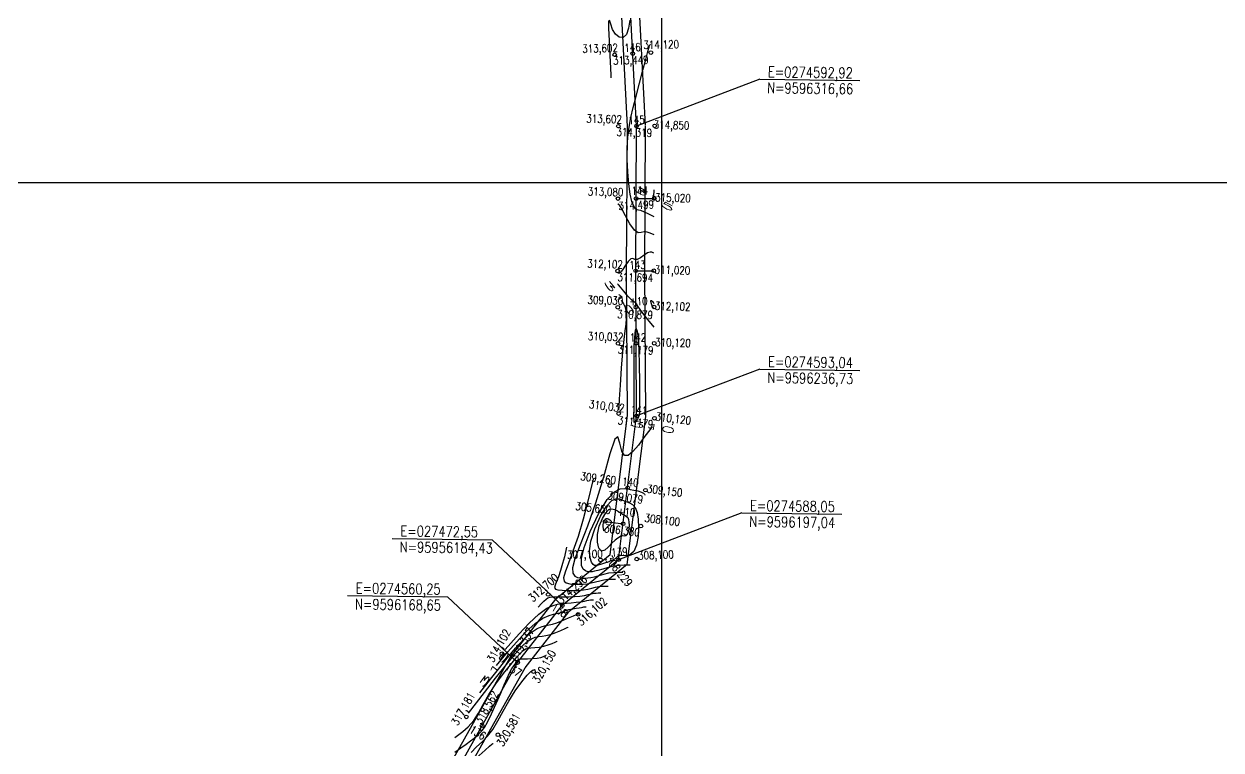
# Model space of a CAD drawing. Header units: millimetres. Extents: x 276147 to 291056, y 9594849 to 9609891.
# Drawn here: x 282709.2 to 283039.3, y 9607336.4 to 9607536.7 of the extents above; entities that cross this region are included whole.
import ezdxf
from ezdxf.enums import TextEntityAlignment as Align

# ---------------------------------------------------------------- set-up
doc = ezdxf.new("R2010")
doc.units = ezdxf.units.MM
doc.header["$LTSCALE"] = 10
doc.linetypes.add('CONTINUO', pattern=[0])
for name, color, linetype in [('Curvas mestras', 30, 'Continuous'), ('Curvas simples', 9, 'Continuous'), ('Curvas texto', 2, 'Continuous'), ('LINHA02', 8, 'Continuous'), ('TEXTO-PAPEL', 7, 'Continuous'), ('TEXTO02', 3, 'Continuous'), ('Top_malha_coord', 8, 'Continuous')]:
    doc.layers.add(name, color=color, linetype=linetype)
doc.styles.add('ROMANS', font='romans.shx', dxfattribs={"width": 0.8, "height": 4})
doc.styles.add('SIMPLEX', font='simplex', dxfattribs={"height": 0.2})

# ---------------------------------------------------------------- blocks, each defined once
blk = doc.blocks.new('Curvas')
at = {"layer": 'Curvas mestras', "linetype": 'CONTINUO'}
for points in [[(274597.850647, 9596295.579907, 315), (274597.805672, 9596295.628875, 315), (274597.771652, 9596295.716489, 315), (274597.76112, 9596295.858865, 315), (274597.772316, 9596296.081144, 315), (274597.799906, 9596296.410727, 315), (274597.837894, 9596296.851955, 315), (274597.877634, 9596297.316939, 315), (274597.909817, 9596297.69473, 315), (274597.927621, 9596297.903878, 315), (274597.934181, 9596297.980933, 315), (274597.935118, 9596297.991941, 315)], [(274588.833619, 9596267.585438, 310), (274589.471893, 9596266.61487, 310), (274589.987329, 9596265.426123, 310), (274590.220706, 9596264.074868, 310), (274590.209136, 9596262.577917, 310), (274590.03881, 9596260.942367, 310), (274589.785099, 9596259.104217, 310), (274589.480075, 9596256.715063, 310), (274589.14499, 9596253.355402, 310), (274588.80464, 9596248.865276, 310), (274588.497999, 9596244.122895, 310), (274588.267587, 9596240.266014, 310), (274588.14224, 9596238.130358, 310), (274588.09606, 9596237.343537, 310), (274588.089463, 9596237.231134, 310)], [(274597.425173, 9596232.607154, 310), (274597.054718, 9596232.309317, 310), (274596.300228, 9596231.389283, 310), (274595.071312, 9596229.676149, 310), (274593.562889, 9596227.613678, 310), (274592.041205, 9596225.799303, 310), (274590.730699, 9596224.7597, 310), (274589.688578, 9596224.738514, 310), (274588.930243, 9596225.908637, 310), (274588.417682, 9596228.109367, 310), (274587.899239, 9596229.845641, 310), (274587.069847, 9596229.288804, 310), (274585.701743, 9596225.203269, 310), (274583.876376, 9596218.725714, 310), (274581.7525, 9596211.585883, 310), (274579.520942, 9596205.244772, 310), (274577.500825, 9596200.088377, 310), (274576.043342, 9596196.233948, 310), (274575.404562, 9596193.718763, 310), (274575.460039, 9596192.260215, 310), (274575.990199, 9596191.49573, 310), (274576.791857, 9596191.106906, 310), (274577.727394, 9596190.952038, 310), (274578.675579, 9596190.933593, 310), (274579.55513, 9596190.975997, 310), (274580.444558, 9596191.091493, 310), (274581.46232, 9596191.314281, 310), (274582.688462, 9596191.65536, 310), (274584.049367, 9596192.032913, 310), (274585.433006, 9596192.341926, 310), (274586.728318, 9596192.504905, 310), (274587.828129, 9596192.554468, 310), (274588.626239, 9596192.550756, 310), (274589.056805, 9596192.543507, 310), (274589.215435, 9596192.540836, 310), (274589.238096, 9596192.540455, 310)], [(274554.454798, 9596166.790648, 315), (274555.738883, 9596168.384692, 315), (274557.563197, 9596170.565181, 315), (274559.927217, 9596173.270795, 315), (274562.549755, 9596176.058153, 315), (274565.079459, 9596178.388359, 315), (274567.221441, 9596179.859811, 315), (274568.906667, 9596180.620086, 315), (274570.122571, 9596180.954059, 315), (274570.89713, 9596181.114537, 315), (274571.420505, 9596181.226069, 315), (274571.923405, 9596181.381137, 315), (274572.591084, 9596181.643749, 315), (274573.426975, 9596181.964013, 315), (274574.389061, 9596182.263567, 315), (274575.421572, 9596182.482161, 315), (274576.413749, 9596182.632021, 315), (274577.241082, 9596182.743489, 315), (274577.814993, 9596182.840556, 315), (274578.190627, 9596182.921809, 315), (274578.459058, 9596182.979482, 315), (274578.692987, 9596183.008916, 315), (274578.891609, 9596183.017867, 315), (274579.035745, 9596183.017197, 315), (274579.113504, 9596183.015887, 315), (274579.142152, 9596183.015405, 315), (274579.146244, 9596183.015336, 315)], [(274547.438867, 9596142.850508, 320), (274548.946041, 9596144.360898, 320), (274550.458627, 9596145.804203, 320), (274551.960646, 9596147.34955, 320), (274553.40997, 9596149.205577, 320), (274554.793175, 9596151.517397, 320), (274556.211635, 9596154.176038, 320), (274557.795429, 9596157.009006, 320), (274559.602894, 9596159.819479, 320), (274561.405401, 9596162.313331, 320), (274562.902582, 9596164.17211, 320), (274563.873118, 9596165.184049, 320), (274564.411886, 9596165.564118, 320), (274564.692815, 9596165.633975, 320), (274564.863949, 9596165.660306, 320), (274564.969797, 9596165.689917, 320), (274565.02898, 9596165.714647, 320), (274565.058578, 9596165.728417, 320), (274565.069482, 9596165.73349, 320), (274565.07104, 9596165.734214, 320)]]:
    blk.add_polyline3d(points, dxfattribs=at)
at = {"layer": 'Curvas simples', "linetype": 'CONTINUO'}
for points in [[(274591.181736, 9596344.834968, 313), (274590.844105, 9596342.595397, 313), (274590.252033, 9596340.866295, 313), (274589.324357, 9596340.057008, 313), (274588.231158, 9596340.125354, 313), (274587.205328, 9596340.916265, 313), (274586.431366, 9596342.228428, 313), (274585.900193, 9596343.675534, 313), (274585.554331, 9596344.825024, 313)], [(274585.262324, 9596344.631247, 313), (274585.302538, 9596342.602058, 313), (274585.45234, 9596339.091207, 313), (274585.651496, 9596335.028679, 313), (274585.828168, 9596331.597416, 313), (274585.92773, 9596329.682416, 313), (274585.964411, 9596328.97689, 313), (274585.969651, 9596328.8761, 313)], [(274597.890105, 9596290.55583, 314), (274596.278397, 9596291.378347, 314), (274595.193286, 9596291.890612, 314), (274594.212827, 9596292.270313, 314), (274593.550083, 9596292.404473, 314), (274593.112522, 9596292.481276, 314), (274592.731216, 9596292.764198, 314), (274592.276402, 9596293.493531, 314), (274591.774995, 9596294.816838, 314), (274591.293078, 9596296.858501, 314), (274590.890647, 9596299.661516, 314), (274590.603356, 9596302.943336, 314), (274590.46077, 9596306.340031, 314), (274590.485517, 9596309.552655, 314), (274590.672472, 9596312.542219, 314), (274591.009568, 9596315.33472, 314), (274591.488947, 9596317.995589, 314), (274592.119578, 9596320.747986, 314), (274592.914635, 9596323.854502, 314), (274593.856294, 9596327.430871, 314), (274594.80274, 9596331.005395, 314), (274595.581158, 9596333.959515, 314), (274596.066581, 9596335.839968, 314), (274596.325436, 9596336.854671, 314), (274596.471999, 9596337.376837, 314), (274596.598954, 9596337.720006, 314), (274596.71262, 9596337.959035, 314), (274596.79773, 9596338.109108, 314), (274596.843992, 9596338.186978, 314), (274596.861036, 9596338.215666, 314), (274596.863471, 9596338.219765, 314)], [(274597.857855, 9596285.57233, 313), (274596.77657, 9596286.108844, 313), (274595.982659, 9596286.379277, 313), (274595.133257, 9596286.441749, 313), (274594.317084, 9596286.23519, 313), (274593.45849, 9596286.194382, 313), (274592.440728, 9596286.878067, 313), (274591.208746, 9596288.619136, 313), (274589.954256, 9596290.847064, 313), (274588.930662, 9596292.765479, 313), (274588.32403, 9596293.775146, 313), (274588.051067, 9596294.065402, 313), (274587.961143, 9596294.022725, 313), (274587.926934, 9596293.966205, 313), (274587.91433, 9596293.945382, 313), (274587.91253, 9596293.942407, 313)], [(274597.825605, 9596280.58883, 312), (274597.274743, 9596280.839342, 312), (274596.772032, 9596280.867943, 312), (274596.053686, 9596280.613185, 312), (274595.124059, 9596279.984498, 312), (274594.124243, 9596279.256204, 312), (274593.229518, 9596278.793853, 312), (274592.56059, 9596278.826011, 312), (274592.01988, 9596279.033325, 312), (274591.455236, 9596278.959463, 312), (274590.76105, 9596278.287211, 312), (274590.017876, 9596277.255838, 312), (274589.352813, 9596276.24373, 312), (274588.862888, 9596275.552384, 312), (274588.524849, 9596275.175729, 312), (274588.285373, 9596275.0308, 312), (274588.100107, 9596275.037117, 312), (274587.960568, 9596275.124117, 312), (274587.867245, 9596275.223722, 312), (274587.817948, 9596275.28228, 312), (274587.799786, 9596275.303854, 312), (274587.797191, 9596275.306936, 312)], [(274597.896696, 9596260.144516, 311), (274596.183659, 9596262.235851, 311), (274595.040602, 9596263.665238, 311), (274594.028374, 9596264.999564, 311), (274593.386882, 9596265.955979, 311), (274593.044888, 9596266.539188, 311), (274592.853363, 9596266.825786, 311), (274592.663038, 9596266.928199, 311), (274592.323686, 9596267.102186, 311), (274591.684836, 9596267.639338, 311), (274590.674129, 9596268.712975, 311), (274589.531633, 9596270.023331, 311), (274588.575527, 9596271.152369, 311), (274588.042928, 9596271.785022, 311), (274587.846707, 9596272.018104, 311), (274587.818676, 9596272.051402, 311)], [(274597.863397, 9596265.18942, 312), (274597.699885, 9596265.397545, 312), (274597.559403, 9596265.63172, 312), (274597.371575, 9596266.031735, 312), (274597.151803, 9596266.605791, 312), (274596.978376, 9596267.176954, 312), (274596.945309, 9596267.522007, 312), (274597.110147, 9596267.489459, 312), (274597.384566, 9596267.214737, 312), (274597.643773, 9596266.904994, 312), (274597.791555, 9596266.723297, 312), (274597.846, 9596266.656356, 312), (274597.853778, 9596266.646793, 312)], [(274581.043444, 9596218.189715, 311), (274579.505359, 9596211.74862, 311), (274578.317037, 9596207.133399, 311), (274576.937236, 9596202.405048, 311), (274575.507346, 9596198.307559, 311), (274574.226271, 9596195.022279, 311), (274573.307289, 9596192.589893, 311), (274572.919359, 9596191.005714, 311), (274573.054135, 9596190.08356, 311), (274573.658953, 9596189.59188, 311), (274574.658622, 9596189.329566, 311), (274575.887865, 9596189.217301, 311), (274577.158882, 9596189.206211, 311), (274578.327675, 9596189.258526, 311), (274579.425439, 9596189.380871, 311), (274580.527172, 9596189.590976, 311), (274581.686835, 9596189.889689, 311), (274582.874253, 9596190.210354, 311), (274584.038216, 9596190.469437, 311), (274585.121251, 9596190.605707, 311), (274586.040825, 9596190.647148, 311), (274586.70814, 9596190.644044, 311), (274587.068145, 9596190.637983, 311), (274587.200778, 9596190.63575, 311), (274587.219726, 9596190.635431, 311)], [(274591.256467, 9596194.445479, 309), (274589.615434, 9596194.461788, 309), (274588.335384, 9596194.404103, 309), (274586.827795, 9596194.214414, 309), (274585.224482, 9596193.855473, 309), (274583.690089, 9596193.421031, 309), (274582.397468, 9596193.037587, 309), (274581.463676, 9596192.802114, 309), (274580.782585, 9596192.693467, 309), (274580.192276, 9596192.660975, 309), (274579.566924, 9596192.686774, 309), (274578.925093, 9596192.884246, 309), (274578.321444, 9596193.399581, 309), (274577.857481, 9596194.418436, 309), (274577.822069, 9596196.284341, 309), (274578.550919, 9596199.380291, 309), (274580.239776, 9596203.819192, 309), (274582.524541, 9596208.633594, 309), (274584.901152, 9596212.585957, 309), (274586.942817, 9596214.761923, 309), (274588.531817, 9596215.539853, 309), (274589.627707, 9596215.62129, 309), (274590.254258, 9596215.585718, 309), (274590.692121, 9596215.524382, 309), (274591.286164, 9596215.406472, 309), (274592.268411, 9596215.21084, 309), (274593.419496, 9596214.954998, 309), (274594.407205, 9596214.666125, 309), (274594.981265, 9596214.372843, 309), (274595.219165, 9596214.109559, 309), (274595.280336, 9596213.912127, 309), (274595.298597, 9596213.804773, 309), (274595.305325, 9596213.765222, 309), (274595.306286, 9596213.759571, 309)], [(274573.756712, 9596199.486942, 312), (274573.123383, 9596196.834726, 312), (274572.634074, 9596194.934341, 312), (274572.065921, 9596192.987373, 312), (274571.477143, 9596191.300171, 312), (274570.949641, 9596189.947409, 312), (274570.571237, 9596188.945838, 312), (274570.434155, 9596188.292665, 312), (274570.648232, 9596187.906906, 312), (274571.327707, 9596187.68803, 312), (274572.525386, 9596187.552227, 312), (274574.048335, 9596187.482564, 312), (274575.642185, 9596187.47883, 312), (274577.10022, 9596187.541055, 312), (274578.406321, 9596187.67025, 312), (274579.592024, 9596187.86767, 312), (274580.685207, 9596188.124018, 312), (274581.699138, 9596188.387794, 312), (274582.643427, 9596188.596948, 312), (274583.514185, 9596188.706509, 312), (274584.253521, 9596188.739828, 312), (274584.790041, 9596188.737332, 312), (274585.079485, 9596188.732459, 312), (274585.186122, 9596188.730664, 312), (274585.201355, 9596188.730407, 312)], [(274556.828967, 9596171.243787, 314), (274560.692772, 9596175.570315, 314), (274563.415495, 9596178.45498, 314), (274566.118743, 9596181.004854, 314), (274568.333395, 9596182.604938, 314), (274570.015494, 9596183.398759, 314), (274571.22737, 9596183.719473, 314), (274572.069583, 9596183.856089, 314), (274572.795613, 9596183.921024, 314), (274573.697166, 9596183.982549, 314), (274574.967791, 9596184.093812, 314), (274576.408395, 9596184.24747, 314), (274577.721728, 9596184.421058, 314), (274578.681953, 9596184.592676, 314), (274579.348908, 9596184.742675, 314), (274579.853848, 9596184.851971, 314), (274580.300053, 9596184.908114, 314), (274580.678913, 9596184.925187, 314), (274580.953844, 9596184.923909, 314), (274581.102164, 9596184.921411, 314), (274581.156808, 9596184.920491, 314), (274581.164615, 9596184.92036, 314)], [(274565.926685, 9596182.898566, 313), (274566.818332, 9596183.896996, 313), (274567.446653, 9596184.562688, 313), (274568.070479, 9596185.15112, 313), (274568.611178, 9596185.51924, 313), (274569.206729, 9596185.694519, 313), (274570.049266, 9596185.747059, 313), (274571.271536, 9596185.742243, 313), (274572.768729, 9596185.726581, 313), (274574.376652, 9596185.741867, 313), (274575.947183, 9596185.820745, 313), (274577.396506, 9596185.959274, 313), (274578.656876, 9596186.144364, 313), (274579.68358, 9596186.358347, 313), (274580.524023, 9596186.565235, 313), (274581.248637, 9596186.72446, 313), (274581.907119, 9596186.807312, 313), (274582.466217, 9596186.832507, 313), (274582.871942, 9596186.830621, 313), (274583.090824, 9596186.826935, 313), (274583.171465, 9596186.825578, 313), (274583.182985, 9596186.825384, 313)], [(274549.853783, 9596159.311173, 316), (274552.768845, 9596163.070481, 316), (274554.954485, 9596165.844403, 316), (274557.376147, 9596168.837437, 316), (274559.76396, 9596171.654233, 316), (274561.991395, 9596174.069698, 316), (274563.967755, 9596175.901304, 316), (274565.623624, 9596177.033588, 316), (274566.974689, 9596177.619341, 316), (274568.057915, 9596177.878421, 316), (274568.945203, 9596178.018264, 316), (274569.848196, 9596178.196637, 316), (274571.013469, 9596178.558889, 316), (274572.580521, 9596179.189594, 316), (274574.260521, 9596179.93024, 316), (274575.657559, 9596180.561543, 316), (274576.477938, 9596180.918981, 316), (274576.836809, 9596181.057086, 316), (274576.951534, 9596181.085151, 316), (274577.004655, 9596181.094135, 316), (274577.039423, 9596181.101656, 316), (274577.064269, 9596181.106994, 316), (274577.085921, 9596181.109718, 316), (274577.104305, 9596181.110547, 316), (274577.117646, 9596181.110485, 316), (274577.124843, 9596181.110363, 316), (274577.127495, 9596181.110319, 316), (274577.127874, 9596181.110312, 316)], [(274546.667684, 9596153.650569, 317), (274551.082892, 9596159.350313, 317), (274554.170088, 9596163.304113, 317), (274557.189097, 9596167.109693, 317), (274559.600704, 9596170.03767, 317), (274561.433035, 9596172.081242, 317), (274562.856052, 9596173.414249, 317), (274564.025807, 9596174.207365, 317), (274565.04271, 9596174.618597, 317), (274565.993259, 9596174.802783, 317), (274566.963048, 9596174.907928, 317), (274568.034055, 9596175.054698, 317), (274569.287351, 9596175.356926, 317), (274570.743155, 9596175.879293, 317), (274572.178255, 9596176.489872, 317), (274573.308585, 9596177.007584, 317), (274573.930135, 9596177.296749, 317), (274574.159127, 9596177.403284, 317), (274574.19184, 9596177.418503, 317)], [(274542.895467, 9596146.948056, 318), (274545.089167, 9596148.582369, 318), (274546.6372, 9596149.933811, 318), (274548.178351, 9596151.658, 318), (274549.490668, 9596153.713799, 318), (274550.762601, 9596156.088519, 318), (274552.285204, 9596158.77658, 318), (274554.240875, 9596161.714543, 318), (274556.377394, 9596164.607524, 318), (274558.333887, 9596167.102778, 318), (274559.832067, 9596168.930983, 318), (274560.924002, 9596170.15652, 318), (274561.744348, 9596170.927193, 318), (274562.427991, 9596171.381142, 318), (274563.110732, 9596171.617852, 318), (274563.928604, 9596171.727145, 318), (274564.97746, 9596171.795994, 318), (274566.192445, 9596171.899978, 318), (274567.468526, 9596172.111833, 318), (274568.69829, 9596172.471746, 318), (274569.764794, 9596172.889735, 318), (274570.548717, 9596173.243272, 318), (274570.972949, 9596173.440638, 318), (274571.129246, 9596173.513352, 318), (274571.151574, 9596173.52374, 318)], [(274542.902495, 9596142.866389, 319), (274544.58811, 9596144.086475, 319), (274546.068524, 9596145.150687, 319), (274547.291436, 9596146.041989, 319), (274548.255445, 9596146.785496, 319), (274548.974376, 9596147.407147, 319), (274549.522975, 9596147.93619, 319), (274549.991214, 9596148.402694, 319), (274550.473173, 9596148.890265, 319), (274551.079357, 9596149.696653, 319), (274551.924379, 9596151.173142, 319), (274553.068388, 9596153.52397, 319), (274554.353677, 9596156.365195, 319), (274555.568076, 9596159.16583, 319), (274556.54978, 9596161.498232, 319), (274557.338443, 9596163.348132, 319), (274558.024088, 9596164.804606, 319), (274558.674879, 9596165.948282, 319), (274559.271559, 9596166.826004, 319), (274559.773014, 9596167.476168, 319), (274560.150641, 9596167.936979, 319), (274560.42587, 9596168.245884, 319), (274560.632644, 9596168.440138, 319), (274560.830174, 9596168.554919, 319), (274561.178753, 9596168.617108, 319), (274561.863948, 9596168.651507, 319), (274562.991871, 9596168.68406, 319), (274564.350835, 9596168.745259, 319), (274565.649702, 9596168.86674, 319), (274566.653425, 9596169.0642, 319), (274567.351334, 9596169.289598, 319), (274567.788848, 9596169.478959, 319), (274568.015764, 9596169.584527, 319), (274568.099364, 9596169.623421, 319), (274568.111307, 9596169.628977, 319)], [(274531.766286, 9596127.174127, 321), (274534.924175, 9596129.077182, 321), (274537.007848, 9596130.334199, 321), (274538.805558, 9596131.421406, 321), (274539.85839, 9596132.062835, 321), (274540.306168, 9596132.340531, 321), (274540.438398, 9596132.426042, 321), (274540.498153, 9596132.464355, 321), (274540.54276, 9596132.494195, 321), (274540.583112, 9596132.527726, 321), (274540.670734, 9596132.621778, 321), (274541.019691, 9596133.011843, 321), (274541.884683, 9596133.978078, 321), (274543.426132, 9596135.686815, 321), (274545.427359, 9596137.849075, 321), (274547.57741, 9596140.062052, 321), (274549.591393, 9596141.980452, 321), (274551.288665, 9596143.489022, 321), (274552.514645, 9596144.530022, 321), (274553.175288, 9596145.084517, 321), (274553.418682, 9596145.288805, 321), (274553.453453, 9596145.317989, 321)]]:
    blk.add_polyline3d(points, dxfattribs=at)
for points in [[(274592.363174, 9596233.879015, 311), (274592.334346, 9596234.608822, 311), (274592.32219, 9596235.202344, 311), (274592.325735, 9596235.943306, 311), (274592.351902, 9596236.885256, 311), (274592.386235, 9596238.421065, 311), (274592.408938, 9596241.028434, 311), (274592.406927, 9596244.920857, 311), (274592.393966, 9596249.255006, 311), (274592.390534, 9596252.923348, 311), (274592.413405, 9596255.127491, 311), (274592.464544, 9596256.3056, 311), (274592.54221, 9596257.20498, 311), (274592.646674, 9596258.353859, 311), (274592.786245, 9596259.404144, 311), (274592.971246, 9596259.788662, 311), (274593.202394, 9596259.03747, 311), (274593.441987, 9596257.069544, 311), (274593.642719, 9596253.901085, 311), (274593.769334, 9596249.692401, 311), (274593.834761, 9596245.180219, 311), (274593.863978, 9596241.245369, 311), (274593.871942, 9596238.552684, 311), (274593.833515, 9596236.90301, 311), (274593.71354, 9596235.881198, 311), (274593.492657, 9596235.138608, 311), (274593.2147, 9596234.592642, 311), (274592.939304, 9596234.227215, 311), (274592.715689, 9596234.020412, 311), (274592.551419, 9596233.927005, 311), (274592.443647, 9596233.895935, 311), (274592.387018, 9596233.884028, 311), (274592.366155, 9596233.879642, 311), (274592.363174, 9596233.879015, 311)], [(274588.230937, 9596197.221485, 308), (274588.044324, 9596197.105615, 308), (274587.895123, 9596196.992603, 308), (274587.713109, 9596196.820369, 308), (274587.484094, 9596196.57811, 308), (274587.095118, 9596196.265325, 308), (274586.408533, 9596195.884087, 308), (274585.357905, 9596195.448904, 308), (274584.161662, 9596195.02401, 308), (274583.109448, 9596194.686074, 308), (274582.41667, 9596194.490566, 308), (274582.001775, 9596194.408167, 308), (274581.708973, 9596194.388356, 308), (274581.406453, 9596194.421511, 308), (274581.058328, 9596194.661586, 308), (274580.65269, 9596195.303431, 308), (274580.230838, 9596196.524192, 308), (274580.046902, 9596198.430196, 308), (274580.408218, 9596201.110067, 308), (274581.507471, 9596204.507917, 308), (274583.078729, 9596207.989813, 308), (274584.741405, 9596210.777313, 308), (274586.182139, 9596212.297645, 308), (274587.35646, 9596212.800717, 308), (274588.287125, 9596212.742105, 308), (274589.014001, 9596212.510482, 308), (274589.645423, 9596212.226894, 308), (274590.306838, 9596211.945484, 308), (274591.082869, 9596211.674279, 308), (274591.894837, 9596211.236864, 308), (274592.623236, 9596210.410709, 308), (274593.166641, 9596209.028705, 308), (274593.495936, 9596207.145432, 308), (274593.600083, 9596204.870891, 308), (274593.461246, 9596202.368309, 308), (274593.034392, 9596200.013814, 308), (274592.267689, 9596198.236759, 308), (274591.16825, 9596197.33595, 308), (274589.97896, 9596197.088006, 308), (274589.001649, 9596197.138999, 308), (274588.459296, 9596197.197044, 308), (274588.259482, 9596197.21843, 308), (274588.230937, 9596197.221485, 308)], [(274588.907519, 9596202.581679, 307), (274587.909287, 9596201.964365, 307), (274587.131546, 9596201.389586, 307), (274586.217125, 9596200.551375, 307), (274585.241056, 9596199.493508, 307), (274584.274195, 9596198.613237, 307), (274583.386358, 9596198.396178, 307), (274582.660036, 9596199.192863, 307), (274582.22844, 9596200.813468, 307), (274582.237458, 9596202.933082, 307), (274582.766852, 9596205.224268, 307), (274583.631877, 9596207.349485, 307), (274584.581658, 9596208.968669, 307), (274585.421461, 9596209.833368, 307), (274586.181104, 9596210.061581, 307), (274586.946542, 9596209.86292, 307), (274587.773745, 9596209.435246, 307), (274588.598726, 9596208.929406, 307), (274589.327512, 9596208.484495, 307), (274589.88804, 9596208.192316, 307), (274590.295882, 9596207.955505, 307), (274590.588522, 9596207.629407, 307), (274590.796492, 9596207.100492, 307), (274590.922519, 9596206.379733, 307), (274590.962377, 9596205.50923, 307), (274590.909242, 9596204.551452, 307), (274590.745878, 9596203.650349, 307), (274590.452449, 9596202.970241, 307), (274590.031676, 9596202.625487, 307), (274589.576516, 9596202.530595, 307), (274589.202483, 9596202.550111, 307), (274588.994916, 9596202.572326, 307), (274588.918444, 9596202.58051, 307), (274588.907519, 9596202.581679, 307)], [(274584.054138, 9596203.972241, 306), (274583.883449, 9596204.569986, 306), (274583.806785, 9596205.038768, 306), (274583.814156, 9596205.595244, 306), (274583.951406, 9596206.189255, 306), (274584.175672, 9596206.740237, 306), (274584.421911, 9596207.160025, 306), (274584.645924, 9596207.379713, 306), (274584.886868, 9596207.407426, 306), (274585.204744, 9596207.270546, 306), (274585.619597, 9596207.000236, 306), (274585.991651, 9596206.642763, 306), (274586.141181, 9596206.248172, 306), (274585.9473, 9596205.857486, 306), (274585.524498, 9596205.475638, 306), (274585.04611, 9596205.098537, 306), (274584.655071, 9596204.729686, 306), (274584.372728, 9596204.402952, 306), (274584.19003, 9596204.159793, 306), (274584.094402, 9596204.027812, 306), (274584.059171, 9596203.979188, 306), (274584.054138, 9596203.972241, 306)]]:
    blk.add_polyline3d(points, close=True, dxfattribs=at)
at = {"layer": 'Curvas texto', "style": 'SIMPLEX'}
for s, rotation, width, p, p2 in [('315', 330.49571499, 3.563358, (274591.979175, 9596298.040653, 315), (274603.055094, 9596291.773106, 315)), ('310', 309.37739102, 3.563357, (274583.720214, 9596272.633438, 310), (274591.794089, 9596262.79623, 310)), ('310', 350.45221547, 3.563358, (274591.145293, 9596232.902895, 310), (274603.695281, 9596230.791986, 310)), ('315', 52.12034272, 3.563358, (274550.432318, 9596160.39827, 315), (274558.246316, 9596170.443148, 315))]:
    blk.add_text(s, height=1.5, rotation=rotation, dxfattribs=dict(at, width=width)).set_placement(p, p2, align=Align.FIT)

msp = doc.modelspace()

# ---------------------------------------------------------------- linework, layer by layer
at = {"layer": 'LINHA02'}
for p, q in [((282912.08, 9607521.42), (282878.11, 9607508.53)), ((282912.08, 9607521.42), (282939.68, 9607521.08)), ((282912.12, 9607441.49), (282878.15, 9607428.59)), ((282912.12, 9607441.49), (282939.71, 9607441.15)), ((282907.14, 9607401.8), (282873.17, 9607388.91)), ((282907.14, 9607401.8), (282934.74, 9607401.46)), ((282810.75, 9607394.79), (282838.34, 9607394.44)), ((282838.34, 9607394.44), (282857.65, 9607376.29)), ((282798.44, 9607379.02), (282826.04, 9607378.68)), ((282826.04, 9607378.68), (282845.34, 9607360.52))]:
    msp.add_line(p, q, dxfattribs=at)
at = {"layer": 'TEXTO-PAPEL', "color": 7, "linetype": 'Continuous'}
for p, q in [((282878.11, 9607508.53), (282876.05, 9607548.47)), ((282877.88, 9607468.59), (282878.11, 9607508.53)), ((282880.38, 9607468.58), (282880.61, 9607508.51)), ((282878.01, 9607488.59), (282883.01, 9607488.56)), ((282878.15, 9607428.59), (282877.88, 9607468.59)), ((282877.88, 9607468.59), (282882.88, 9607468.56)), ((282873.17, 9607388.91), (282878.15, 9607428.59)), ((282869.45, 9607399.45), (282874.41, 9607398.83)), ((282873.16, 9607388.92), (282857.65, 9607376.29)), ((282845.34, 9607360.52), (282857.65, 9607376.29)), ((282806.11, 9607290.81), (282845.34, 9607360.52))]:
    msp.add_line(p, q, dxfattribs=at)
for centre in [(282882.07, 9607528.79), (282872.09, 9607528.21), (282877.08, 9607528.5), (282873.11, 9607508.5), (282878.11, 9607508.53), (282883.11, 9607508.56), (282873.01, 9607488.5), (282878.01, 9607488.53), (282883.01, 9607488.56), (282872.88, 9607468.56), (282877.88, 9607468.59), (282882.88, 9607468.63), (282872.95, 9607458.56), (282877.95, 9607458.59), (282882.95, 9607458.63), (282873.01, 9607448.56), (282878.01, 9607448.59), (282883.01, 9607448.63), (282873.18, 9607429.22), (282878.15, 9607428.59), (282883.06, 9607427.94), (282870.7, 9607409.37), (282875.66, 9607408.75), (282880.57, 9607408.1), (282869.45, 9607399.45), (282874.41, 9607398.83), (282879.33, 9607398.18), (282868.16, 9607388.87), (282873.16, 9607388.92), (282878.16, 9607389.08), (282853.74, 9607379.32), (282857.65, 9607376.29), (282862.01, 9607373.84), (282840.99, 9607362.98), (282845.34, 9607360.52), (282849.7, 9607358.07), (282831.18, 9607345.55), (282835.54, 9607343.1), (282839.89, 9607340.64)]:
    msp.add_circle(centre, 0.5, dxfattribs=at)
at = {"layer": 'Top_malha_coord'}
for p, q in [((282885.09, 9606072.33), (282885.09, 9608906.81)), ((282470.91, 9607492.92), (284285.09, 9607492.92))]:
    msp.add_line(p, q, dxfattribs=at)
at = {"layer": 'Top_malha_coord', "color": 6}
for p, q in [((282875.62, 9607508.4), (282873.56, 9607548.09)), ((282880.61, 9607508.66), (282878.53, 9607548.86)), ((282875.38, 9607468.61), (282875.61, 9607508.54)), ((282880.38, 9607468.58), (282880.61, 9607508.51)), ((282875.64, 9607428.74), (282875.38, 9607468.58)), ((282880.65, 9607428.45), (282880.38, 9607468.61)), ((282870.82, 9607390.23), (282875.64, 9607428.74)), ((282875.53, 9607387.62), (282880.65, 9607428.45)), ((282870.82, 9607390.23), (282855.85, 9607378.05)), ((282875.53, 9607387.62), (282859.45, 9607374.53)), ((282843.26, 9607361.91), (282855.85, 9607378.05)), ((282847.43, 9607359.13), (282859.45, 9607374.53)), ((282803.93, 9607292.03), (282843.26, 9607361.91)), ((282808.28, 9607289.58), (282847.43, 9607359.13))]:
    msp.add_line(p, q, dxfattribs=at)

# ---------------------------------------------------------------- block references
msp.add_blockref('Curvas', (8285.09, 11192.92), dxfattribs=at)

# ---------------------------------------------------------------- texts
at = {"style": 'ROMANS', "width": 0.8}
for s, p in [('E=0274592,92', (282914.37, 9607524.93)), ('N=9596316,66', (282914.16, 9607520.52)), ('E=0274593,04', (282914.41, 9607445)), ('N=9596236,73', (282914.2, 9607440.59)), ('E=0274588,05', (282909.43, 9607405.31)), ('N=9596197,04', (282909.22, 9607400.9)), ('E=027472,55', (282813.04, 9607398.29)), ('N=95956184,43', (282812.83, 9607393.89)), ('E=0274560,25', (282800.73, 9607382.53)), ('N=9596168,65', (282800.52, 9607378.12))]:
    msp.add_text(s, height=2.9046, rotation=359.2617, dxfattribs=at).set_placement(p, align=Align.TOP_LEFT)
at = {"layer": 'TEXTO02', "style": 'ROMANS', "width": 0.8}
for s, rotation, p in [('313,602', 1.3575, (282863.12, 9607530.96)), ('146', 3.9479, (282874.66, 9607531.13)), ('314,120', 1.3575, (282879.98, 9607531.99)), ('313,449', 1.3575, (282871.61, 9607527.7)), ('313,602', 358.3972, (282864.3, 9607511.71)), ('145', 0.9877, (282875.83, 9607511.28)), ('314,850', 358.3972, (282882.88, 9607510.04)), ('314,319', 358.3972, (282872.61, 9607508.01)), ('313,080', 358.3972, (282864.69, 9607491.64)), ('144', 0.9877, (282876.72, 9607491.77)), ('315,020', 358.3972, (282883.27, 9607489.98)), ('314,499', 2.8388, (282873.06, 9607487.56)), ('312,102', 358.3972, (282864.56, 9607471.71)), ('143', 0.9877, (282876.1, 9607471.28)), ('311,020', 358.3972, (282883.14, 9607470.04)), ('311,694', 358.3972, (282872.87, 9607468.01)), ('309,030', 358.3972, (282864.63, 9607461.71)), ('+10', 0.9877, (282876.16, 9607461.28)), ('312,102', 358.3972, (282883.21, 9607460.04)), ('310,879', 358.3972, (282872.85, 9607457.77)), ('310,032', 358.3972, (282864.7, 9607451.71)), ('142', 0.9877, (282876.23, 9607451.28)), ('310,120', 358.3972, (282883.27, 9607450.04)), ('311,179', 358.3972, (282873, 9607448.01)), ('310,032', 352.9525, (282865.18, 9607432.96)), ('141', 355.5429, (282876.62, 9607431.44)), ('311,179', 352.9525, (282873.1, 9607428.49)), ('310,120', 352.9525, (282883.52, 9607429.54)), ('309,260', 352.9525, (282862.81, 9607413.08)), ('140', 355.5429, (282874.25, 9607411.56)), ('309,079', 352.9525, (282870.28, 9607407.77)), ('309,150', 352.9525, (282881.14, 9607409.66)), ('305,650', 352.9525, (282861.45, 9607404.87)), ('+10', 355.5429, (282872.89, 9607403.34)), ('308,100', 352.9525, (282880.48, 9607401.59)), ('306,380', 352.9525, (282869.37, 9607398.72)), ('307,100', 2.0023, (282858.94, 9607391.33)), ('139', 4.5927, (282871.06, 9607391.96)), ('308,100', 2.0023, (282878.5, 9607391.17)), ('308,229', 308.8452, (282871.04, 9607390.33)), ('312,700', 41.7414, (282848.05, 9607378.76)), ('314,296', 41.7414, (282855.92, 9607378.23)), ('316,102', 41.7414, (282861.42, 9607372.18)), ('138', 328.27, (282855.55, 9607377.08)), ('314,102', 60.181, (282836.7, 9607361.49)), ('319,337', 60.181, (282843.17, 9607361.89)), ('320,150', 60.181, (282849.22, 9607355.74)), ('137', 328.27, (282842.79, 9607360.74)), ('317,181', 60.181, (282826.89, 9607344.06)), ('318,562', 60.181, (282833.36, 9607344.46)), ('320,581', 60.181, (282839.41, 9607338.31)), ('136', 328.27, (282832.98, 9607343.31))]:
    msp.add_text(s, height=2.207, rotation=rotation, dxfattribs=at).set_placement(p, align=Align.TOP_LEFT)

doc.saveas('drawing.dxf')
